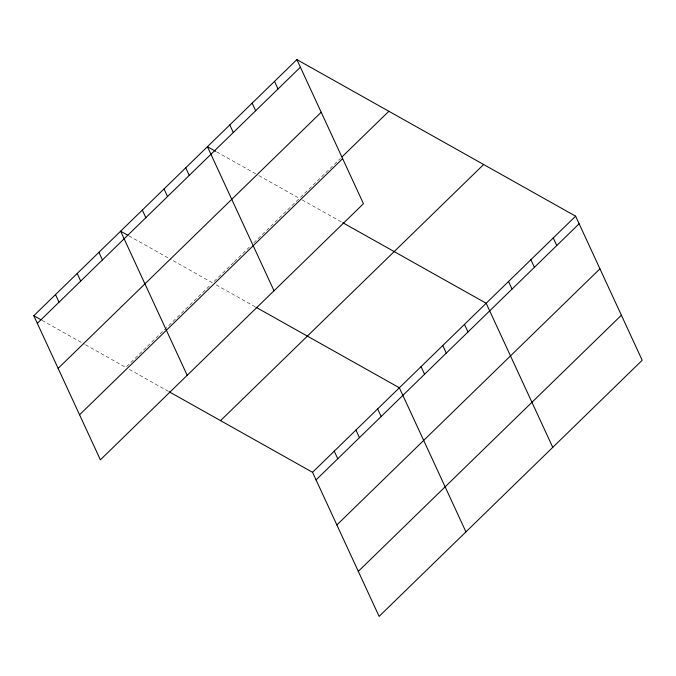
<?xml version="1.0" encoding="UTF-8"?>
<svg xmlns="http://www.w3.org/2000/svg" width="676" height="676" viewBox="0 0 676 676"><rect width="100%" height="100%" fill="white"/><g stroke="black" fill="none" stroke-linecap="round" stroke-linejoin="round"><path stroke-width="0.51" stroke-dasharray="3.38 2.54" d="M145.991 347.726L125.787 367.398L85.311 344.667M147.486 346.264L211.106 284.334M233.558 262.474L212.602 282.881L172.126 260.142M234.302 261.747L249.275 247.171M253.762 242.802L340.417 158.446M216.633 151.855L258.021 175.109M258.942 175.625L299.417 198.355M302.121 199.876L341.836 222.184M128.896 235.856L171.205 259.626M216.21 284.909L255.021 306.71M42.081 320.382L84.39 344.143M129.395 369.426L168.206 391.227"/><path stroke-width="1.01" d="M296.882 59.606L363.46 203.696L100.378 459.824L33.8 315.726L296.882 59.606L575.622 216.176L642.2 360.274L379.118 616.394L312.54 472.304L169.11 391.734M37.315 323.331L300.389 67.203M58.128 368.369L321.201 112.25M341.904 156.993L388.861 111.278M79.565 414.777L342.647 158.657M220.553 420.633L483.636 164.505M312.54 472.304L575.622 216.176M316.055 479.901L579.129 223.773M336.868 524.939L599.942 268.82M358.305 571.355L621.388 315.227M215.712 151.339L207.431 146.692L274.017 290.781M342.74 222.691L486.171 303.262L552.757 447.351M127.975 235.341L120.615 231.209L187.193 375.307M255.925 307.217L399.355 387.779L465.941 531.877M33.8 315.726L41.16 319.866M553.255 237.944L556.77 245.549M530.897 259.719L534.403 267.316M508.538 281.486L512.045 289.083M464.471 324.387L467.978 331.992M442.763 345.52L446.278 353.117M421.063 366.645L424.57 374.25M274.515 81.373L278.03 88.978M252.156 103.149L255.663 110.746M377.656 408.912L381.163 416.509M229.798 124.916L233.305 132.513M355.948 430.037L359.463 437.642M334.248 451.171L337.755 458.767M185.731 167.817L189.238 175.414M164.023 188.95L167.538 196.547M142.323 210.075L145.83 217.68M98.916 252.342L102.422 259.939M77.208 273.467L80.723 281.072M55.508 294.601L59.015 302.197"/></g></svg>
